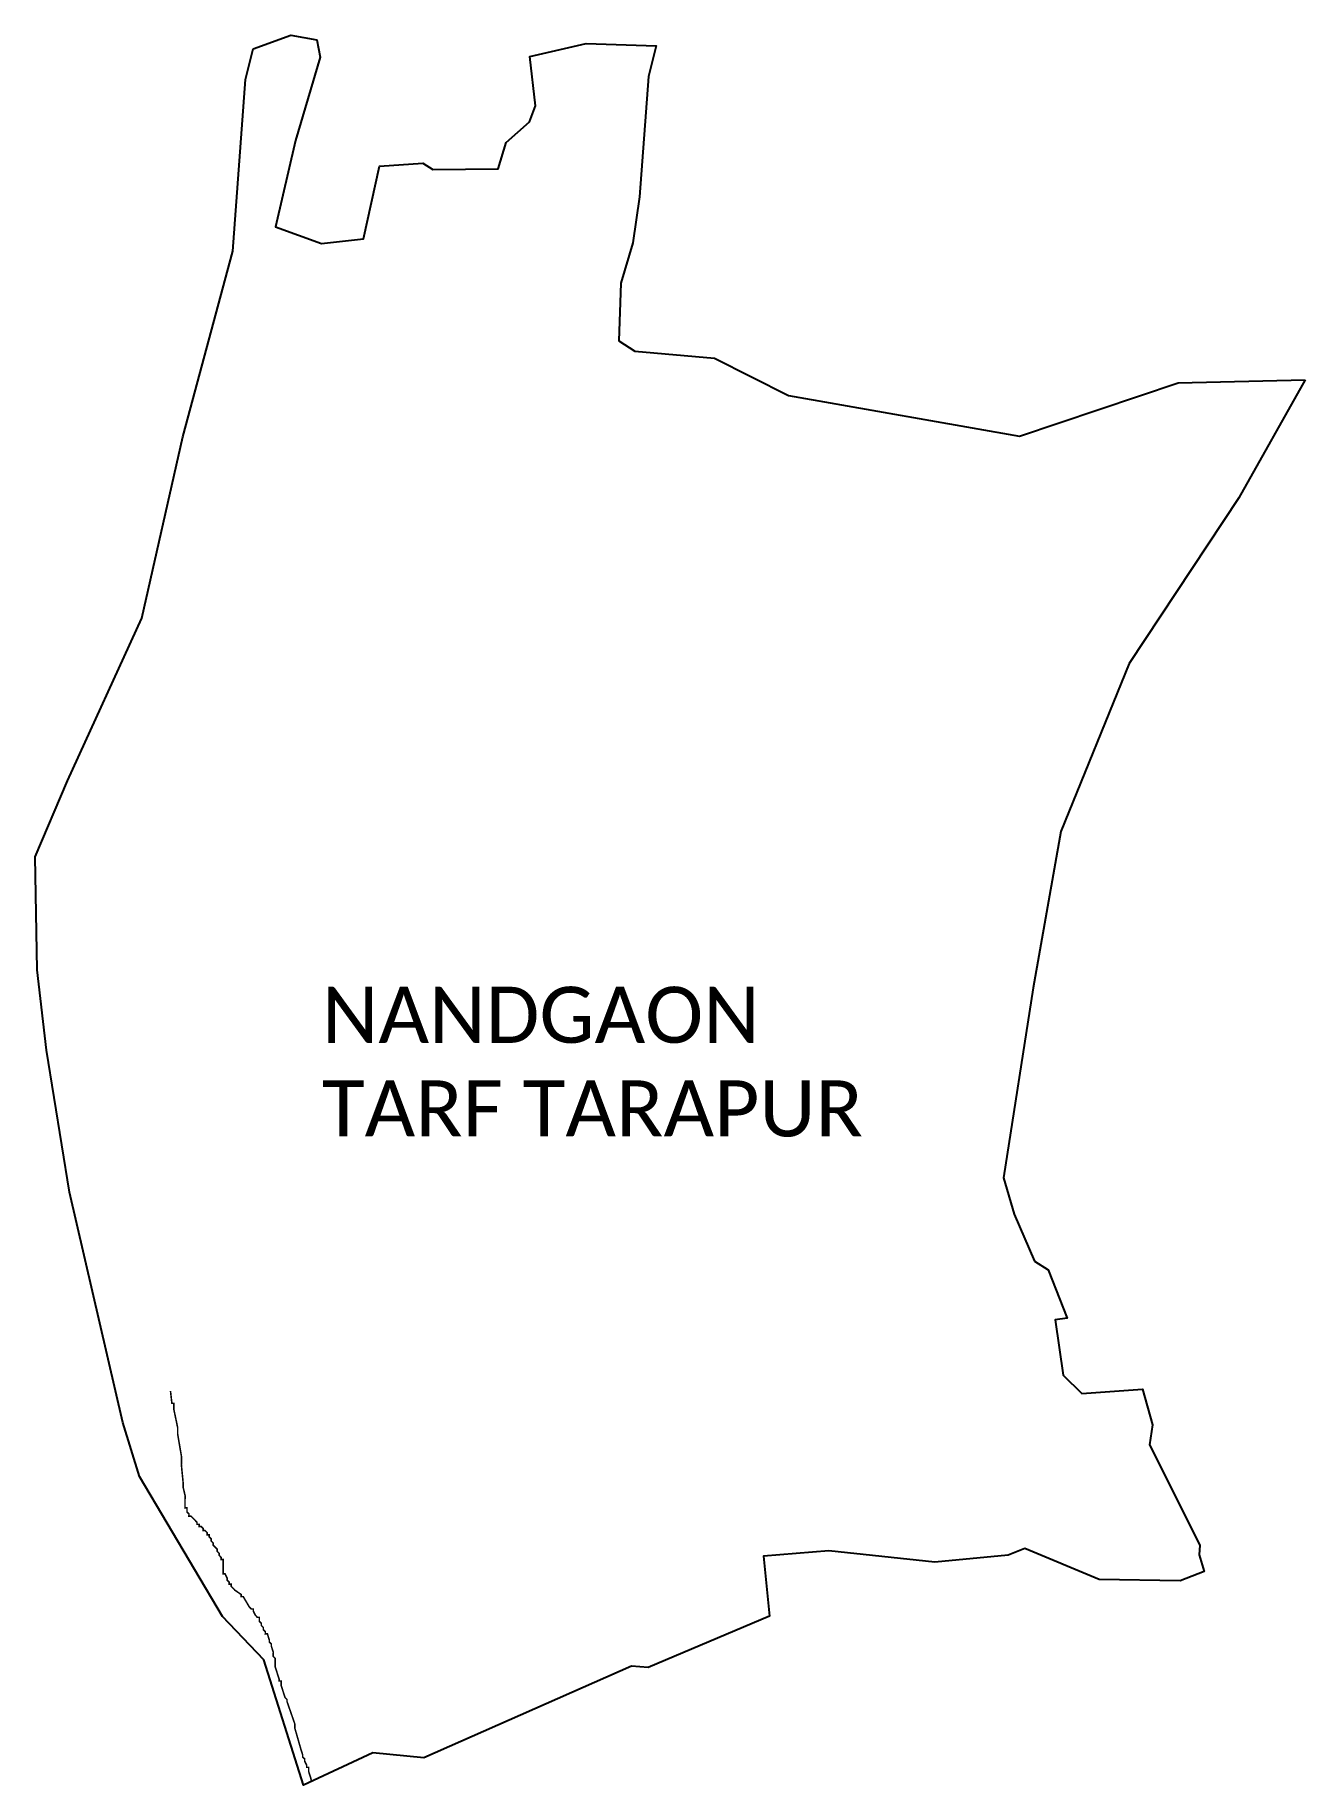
# Model space of a CAD drawing. Header units: metres. Extents: x 257393 to 259853, y 2184704 to 2188094.
import ezdxf

# ---------------------------------------------------------------- set-up
doc = ezdxf.new("R2010")
doc.units = ezdxf.units.M
for name, color, linetype in [('HIGH TIDE LINE', 6, 'Continuous'), ('village', 3, 'Continuous'), ('VILLAGE NAME', 250, 'Continuous')]:
    doc.layers.add(name, color=color, linetype=linetype)
doc.styles.get("Standard").update_dxf_attribs({"font": 'simplex.shx'})

msp = doc.modelspace()

# ---------------------------------------------------------------- linework, layer by layer
at = {"layer": 'HIGH TIDE LINE', "lineweight": 35, "const_width": 3}
msp.add_lwpolyline([(257929.1, 2184710.7), (257927.3, 2184718.7), (257923.4, 2184730.6), (257923.5, 2184738.6), (257919.6, 2184738.6), (257919.6, 2184742.6), (257915.7, 2184750.6), (257915.8, 2184754.5), (257911.9, 2184758.5), (257911.9, 2184762.5), (257908.1, 2184774.5), (257896.7, 2184814.3), (257896.8, 2184822.2), (257881.5, 2184866), (257881.5, 2184870), (257877.6, 2184874), (257870, 2184897.9), (257870.1, 2184905.8), (257866.1, 2184905.9), (257866.1, 2184909.8), (257858.5, 2184933.7), (257858.7, 2184949.6), (257854.8, 2184953.6), (257854.9, 2184961.5), (257851.1, 2184973.5), (257851.1, 2184977.4), (257847.2, 2184981.5), (257847.2, 2184985.4), (257843.4, 2184997.4), (257839.4, 2184997.4), (257839.5, 2185001.4), (257835.6, 2185005.4), (257835.6, 2185009.4), (257831.7, 2185013.4), (257831.8, 2185017.4), (257827.8, 2185021.4), (257827.9, 2185029.3), (257824, 2185029.3), (257820.1, 2185033.4), (257816.2, 2185041.3), (257816.2, 2185045.3), (257812.3, 2185045.4), (257808.4, 2185049.4), (257796.7, 2185069.3), (257792.7, 2185069.4), (257792.8, 2185073.4), (257781, 2185081.4), (257773.2, 2185089.5), (257773.2, 2185093.4), (257769.2, 2185093.5), (257769.3, 2185097.4), (257765.4, 2185101.5), (257765.4, 2185105.4), (257761.5, 2185113.4), (257757.6, 2185113.5), (257757.9, 2185141.2), (257754, 2185141.3), (257754, 2185145.2), (257750.1, 2185149.2), (257750.1, 2185153.2), (257746.2, 2185157.2), (257746.3, 2185161.2), (257742.4, 2185165.2), (257738.4, 2185169.2), (257738.5, 2185173.2), (257734.6, 2185177.2), (257734.6, 2185181.2), (257730.7, 2185185.2), (257730.7, 2185189.2), (257726.8, 2185189.2), (257726.8, 2185193.2), (257722.9, 2185197.2), (257718.9, 2185197.2), (257719, 2185201.2), (257715.1, 2185205.2), (257711.1, 2185205.3), (257711.2, 2185209.2), (257707.2, 2185209.3), (257707.2, 2185213.2), (257703.3, 2185217.3), (257699.4, 2185221.3), (257695.5, 2185225.3), (257691.5, 2185225.3), (257691.6, 2185229.3), (257687.7, 2185233.3), (257687.8, 2185241.2), (257683.8, 2185241.3), (257684.1, 2185265.1), (257680.3, 2185281), (257680.4, 2185288.9), (257676.9, 2185324.7), (257677.1, 2185340.5), (257669.7, 2185384.3), (257669.8, 2185396.2), (257662.3, 2185431.9), (257662.5, 2185443.8), (257658.5, 2185443.9), (257655.8, 2185467.7)], dxfattribs=at)
at = {"layer": 'village', "color": 3}
msp.add_polyline3d([(259853.3, 2187426.6, 0), (259725.4, 2187197.7, 0), (259512.5, 2186876.7, 0), (259380.1, 2186551.5, 0), (259326.5, 2186248.6, 0), (259269.6, 2185880.8, 0), (259289.7, 2185809.9, 0), (259329.1, 2185719, 0), (259355.5, 2185702.3, 0), (259392.4, 2185608.8, 0), (259369.6, 2185605.6, 0), (259384.6, 2185498.5, 0), (259421.2, 2185462.6, 0), (259538.8, 2185471.5, 0), (259557.7, 2185402.2, 0), (259552.1, 2185363.5, 0), (259649.6, 2185169, 0), (259648.2, 2185150.5, 0), (259657.8, 2185117.9, 0), (259611.7, 2185100, 0), (259454.5, 2185102.2, 0), (259310.3, 2185162.6, 0), (259278.3, 2185149.5, 0), (259136.2, 2185136, 0), (258930.7, 2185158.2, 0), (258804.5, 2185147.6, 0), (258815.9, 2185031.3, 0), (258581.3, 2184932.1, 0), (258548.5, 2184934.7, 0), (258146.5, 2184756.8, 0), (258047.4, 2184766.4, 0), (257913.6, 2184704.4, 0), (257836.8, 2184947.1, 0), (257756.8, 2185031, 0), (257595.6, 2185302.2, 0), (257563.4, 2185406.7, 0), (257460, 2185853.1, 0), (257415.9, 2186128.2, 0), (257397.3, 2186283.4, 0), (257393.4, 2186502.5, 0), (257456.5, 2186649.6, 0), (257600.1, 2186964.7, 0), (257679.6, 2187315.9, 0), (257776.8, 2187675.7, 0), (257801.4, 2188007.9, 0), (257815.9, 2188067.9, 0), (257888.9, 2188094.4, 0), (257939.3, 2188085.3, 0), (257945.8, 2188051.7, 0), (257898.2, 2187890.3, 0), (257859.1, 2187722.8, 0), (257948.3, 2187690.3, 0), (258029.6, 2187699.5, 0), (258060.6, 2187840.2, 0), (258144.6, 2187846.2, 0), (258163.9, 2187834, 0), (258290.3, 2187835.1, 0), (258306.3, 2187886.1, 0), (258350.9, 2187926.2, 0), (258362.6, 2187957, 0), (258351.5, 2188052.8, 0), (258460.7, 2188078.1, 0), (258596.4, 2188073.6, 0), (258581.9, 2188013.8, 0), (258564.3, 2187781, 0), (258551.1, 2187692.1, 0), (258527.8, 2187613.4, 0), (258524.1, 2187502.2, 0), (258555.2, 2187481.9, 0), (258709.5, 2187468.5, 0), (258853.1, 2187395.8, 0), (259300, 2187317, 0), (259607.5, 2187420.5, 0)], close=True, dxfattribs=at)

# ---------------------------------------------------------------- texts
at = {"layer": 'VILLAGE NAME', "insert": (257949.2, 2186250.7), "char_height": 108.748, "attachment_point": 1}
msp.add_mtext_dynamic_manual_height_columns('{\\fCalibri|b0|i0|c0|p34;NANDGAON TARF TARAPUR}', width=1198.737, gutter_width=543.7, heights=[496.5], dxfattribs=at)

doc.saveas('drawing.dxf')
